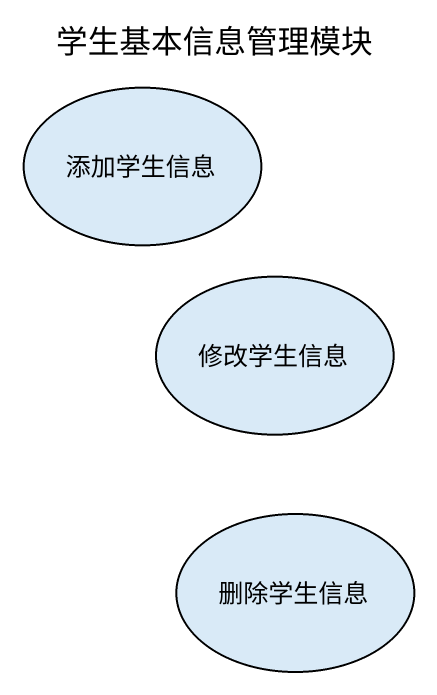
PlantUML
@startuml
title 学生基本信息管理模块
usecase 添加学生信息
usecase 修改学生信息
usecase 删除学生信息
@enduml
